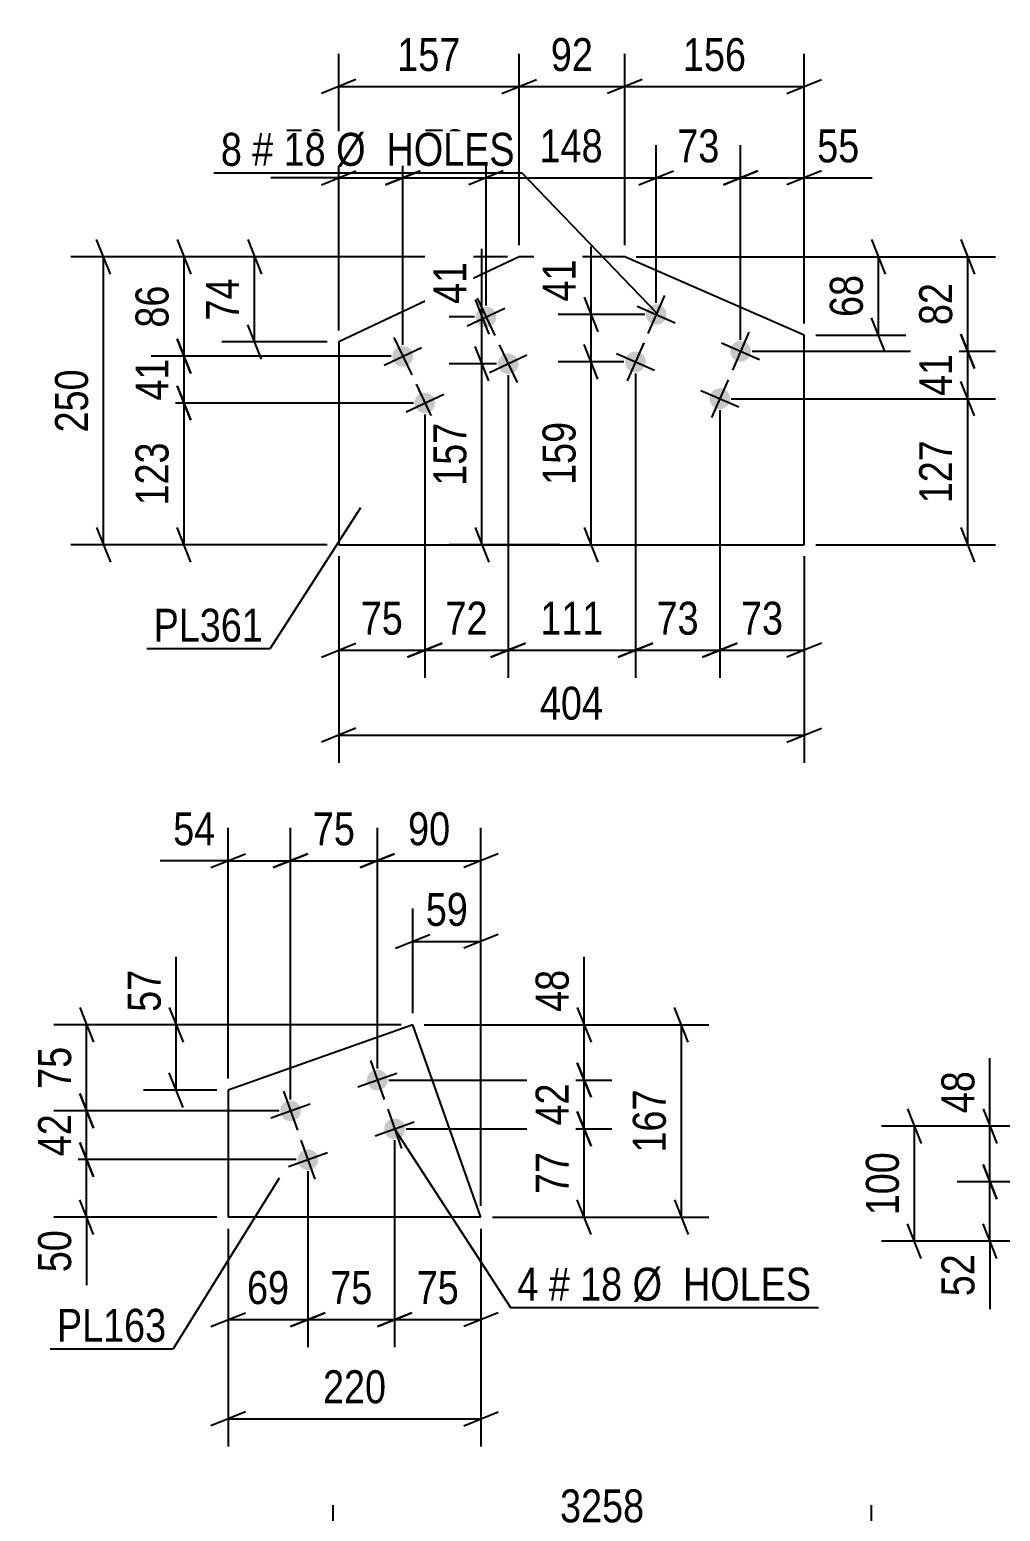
# Model space of a CAD drawing. Header units: millimetres. Extents: x 0 to 594, y 0 to 420.
# Drawn here: x 256 to 340.3, y 192.3 to 321.1 of the extents above; entities that cross this region are included whole.
import ezdxf

# ---------------------------------------------------------------- set-up
doc = ezdxf.new("R2010")
doc.units = ezdxf.units.MM
doc.styles.add('Arial Narrow', font='ARIALN.TTF', dxfattribs={"height": 0.2})

# ---------------------------------------------------------------- blocks, each defined once
blk = doc.blocks.new('Part-570345816-2017 - 2001')
at = {"color": 2, "linetype": 'Continuous'}
for p, q in [((289.24, 234.63), (273.22, 228.95)), ((295.17, 217.91), (289.24, 234.63)), ((273.22, 228.95), (273.22, 217.91)), ((295.17, 217.91), (273.22, 217.91))]:
    blk.add_line(p, q, dxfattribs=at)
blk = doc.blocks.new('Bolt-570345816-2022 - 2001')
at = {"linetype": 'Continuous'}
for points in [[(287.02, 230.13, -1), (285.32, 229.53, -1)], [(279.48, 227.45, -1), (277.78, 226.85, -1)], [(288.52, 225.89, -1), (286.82, 225.29, -1)], [(280.98, 223.21, -1), (279.29, 222.61, -1)]]:
    blk.add_hatch(color=1, dxfattribs=at).paths.add_polyline_path(points)
at = {"color": 1, "linetype": 'Continuous'}
for p, q in [((285.57, 231.53), (286.77, 228.13)), ((284.47, 229.23), (287.86, 230.43)), ((278.03, 228.85), (279.23, 225.46)), ((276.93, 226.55), (280.32, 227.76)), ((287.07, 227.29), (288.28, 223.89)), ((285.98, 224.99), (289.37, 226.19)), ((279.53, 224.61), (280.74, 221.22)), ((278.44, 222.31), (281.83, 223.52))]:
    blk.add_line(p, q, dxfattribs=at)
blk = doc.blocks.new('Bolt-570345816-1425 - 1376')
at = {"linetype": 'Continuous'}
for points in [[(296.42, 296.54, -1), (294.8, 295.77, -1)], [(289.19, 293.12, -1), (287.56, 292.35, -1)], [(298.35, 292.47, -1), (296.72, 291.7, -1)], [(291.11, 289.06, -1), (289.49, 288.29, -1)]]:
    blk.add_hatch(color=1, dxfattribs=at).paths.add_polyline_path(points)
at = {"color": 1, "linetype": 'Continuous'}
for p, q in [((294.84, 297.78), (296.38, 294.53)), ((293.98, 295.39), (297.24, 296.93)), ((287.61, 294.37), (289.15, 291.11)), ((296.76, 293.72), (298.3, 290.46)), ((286.75, 291.97), (290, 293.51)), ((295.91, 291.32), (299.16, 292.86)), ((289.53, 290.3), (291.07, 287.04)), ((288.67, 287.9), (291.93, 289.44))]:
    blk.add_line(p, q, dxfattribs=at)
blk = doc.blocks.new('Part-570345816-1392 - 1376')
at = {"color": 2, "linetype": 'Continuous'}
for p, q in [((298.48, 301.38), (282.81, 293.98)), ((307.66, 301.38), (298.48, 301.38)), ((323.24, 294.58), (307.66, 301.38)), ((282.81, 293.98), (282.81, 276.35)), ((323.24, 276.35), (323.24, 294.58)), ((282.81, 276.35), (323.24, 276.35))]:
    blk.add_line(p, q, dxfattribs=at)
blk = doc.blocks.new('Bolt-570345816-1430 - 1376')
at = {"linetype": 'Continuous'}
for points in [[(311.21, 296.01, -1), (309.56, 296.73, -1)], [(318.54, 292.81, -1), (316.89, 293.53, -1)], [(309.41, 291.89, -1), (307.76, 292.61, -1)], [(316.74, 288.69, -1), (315.09, 289.41, -1)]]:
    blk.add_hatch(color=1, dxfattribs=at).paths.add_polyline_path(points)
at = {"color": 1, "linetype": 'Continuous'}
for p, q in [((311.11, 298.02), (309.67, 294.72)), ((308.74, 297.09), (312.04, 295.65)), ((309.3, 293.9), (307.86, 290.6)), ((316.07, 293.89), (319.37, 292.45)), ((318.44, 294.82), (317, 291.52)), ((306.93, 292.97), (310.23, 291.53)), ((314.27, 289.77), (317.56, 288.33)), ((316.64, 290.7), (315.19, 287.4))]:
    blk.add_line(p, q, dxfattribs=at)
blk = doc.blocks.new('StraightDimension-570345816-5809 - 5646')
at = {"color": 7, "linetype": 'Continuous'}
for p, q in [((338.77, 222.49), (339.97, 219.49)), ((345.61, 220.99), (336.52, 220.99)), ((339.37, 215.82), (339.37, 220.99)), ((339.97, 214.32), (338.77, 217.32)), ((352.39, 215.82), (336.52, 215.82)), ((339.37, 215.82), (339.37, 209.92)), ((339.37, 215.82), (339.37, 209.92))]:
    blk.add_line(p, q, dxfattribs=at)
at = {"color": 0}
blk.add_wipeout([(338.62, 215.3), (334.42, 215.3), (334.42, 210.44), (338.62, 210.44)], dxfattribs=at)
at = {"color": 3, "style": 'Arial Narrow'}
blk.add_text('52', height=2.863, rotation=90.0002, dxfattribs=at).set_placement((338.02, 211.04))
blk = doc.blocks.new('StraightDimension-570345816-5785 - 5646')
at = {"color": 7, "linetype": 'Continuous'}
for p, q in [((339.37, 225.82), (339.37, 231.73)), ((339.37, 225.82), (339.37, 231.73)), ((338.77, 227.32), (339.97, 224.32)), ((347.12, 225.82), (336.52, 225.82)), ((339.37, 220.99), (339.37, 225.82)), ((339.97, 219.49), (338.77, 222.49)), ((345.61, 220.99), (336.52, 220.99))]:
    blk.add_line(p, q, dxfattribs=at)
at = {"color": 0}
blk.add_wipeout([(338.62, 231.21), (334.42, 231.21), (334.42, 226.35), (338.62, 226.35)], dxfattribs=at)
at = {"color": 3, "style": 'Arial Narrow'}
blk.add_text('48', height=2.863, rotation=90.0002, dxfattribs=at).set_placement((338.02, 226.95))
blk = doc.blocks.new('StraightDimension-570345816-5834 - 5646')
at = {"color": 7, "linetype": 'Continuous'}
for p, q in [((332.21, 227.32), (333.41, 224.32)), ((347.12, 225.82), (329.96, 225.82)), ((332.81, 215.82), (332.81, 225.82)), ((333.41, 214.32), (332.21, 217.32)), ((352.39, 215.82), (329.96, 215.82))]:
    blk.add_line(p, q, dxfattribs=at)
at = {"color": 0}
blk.add_wipeout([(332.06, 224.17), (327.86, 224.17), (327.86, 217.48), (332.06, 217.48)], dxfattribs=at)
at = {"color": 3, "style": 'Arial Narrow'}
blk.add_text('100', height=2.863, rotation=90.0002, dxfattribs=at).set_placement((331.46, 218.08))
blk = doc.blocks.new('StraightDimension-570345816-1317 - 1223')
at = {"color": 7, "linetype": 'Continuous'}
for p, q in [((282.32, 177.93), (282.32, 192.89)), ((329.08, 168.79), (329.08, 192.89)), ((283.82, 190.64), (280.82, 189.44)), ((327.58, 189.44), (330.58, 190.64)), ((282.32, 190.04), (329.08, 190.04))]:
    blk.add_line(p, q, dxfattribs=at)
at = {"color": 0}
blk.add_wipeout([(309.96, 190.79), (309.96, 194.99), (301.44, 194.99), (301.44, 190.79)], dxfattribs=at)
at = {"color": 3, "style": 'Arial Narrow'}
blk.add_text('3258', height=2.863, dxfattribs=at).set_placement((302.04, 191.39))
blk = doc.blocks.new('StraightDimension-570345816-2045 - 2001')
at = {"color": 7, "linetype": 'Continuous'}
for p, q in [((303.53, 227.09), (304.73, 224.09)), ((288.67, 225.59), (306.53, 225.59)), ((304.13, 217.91), (304.13, 225.59)), ((304.73, 216.41), (303.53, 219.41)), ((296.17, 217.91), (306.53, 217.91))]:
    blk.add_line(p, q, dxfattribs=at)
at = {"color": 0}
blk.add_wipeout([(303.38, 224.18), (299.18, 224.18), (299.18, 219.32), (303.38, 219.32)], dxfattribs=at)
at = {"color": 3, "style": 'Arial Narrow'}
blk.add_text('77', height=2.863, rotation=90.0002, dxfattribs=at).set_placement((302.78, 219.92))
blk = doc.blocks.new('StraightDimension-570345816-2136 - 2001')
at = {"color": 7, "linetype": 'Continuous'}
for p, q in [((273.22, 216.91), (273.22, 197.99)), ((295.17, 216.91), (295.17, 197.99)), ((274.72, 200.99), (271.72, 199.79)), ((293.67, 199.79), (296.67, 200.99)), ((273.22, 200.39), (295.17, 200.39))]:
    blk.add_line(p, q, dxfattribs=at)
at = {"color": 0}
blk.add_wipeout([(287.54, 201.14), (287.54, 205.34), (280.85, 205.34), (280.85, 201.14)], dxfattribs=at)
at = {"color": 3, "style": 'Arial Narrow'}
blk.add_text('220', height=2.863, dxfattribs=at).set_placement((281.45, 201.74))
blk = doc.blocks.new('StraightDimension-570345816-2120 - 2001')
at = {"color": 7, "linetype": 'Continuous'}
for p, q in [((313.17, 233.13), (311.97, 236.13)), ((290.24, 234.63), (314.97, 234.63)), ((312.57, 217.91), (312.57, 234.63)), ((311.97, 219.41), (313.17, 216.41)), ((296.17, 217.91), (314.97, 217.91))]:
    blk.add_line(p, q, dxfattribs=at)
at = {"color": 0}
blk.add_wipeout([(311.82, 229.62), (307.62, 229.62), (307.62, 222.93), (311.82, 222.93)], dxfattribs=at)
at = {"color": 3, "style": 'Arial Narrow'}
blk.add_text('167', height=2.863, rotation=90.0002, dxfattribs=at).set_placement((311.22, 223.53))
blk = doc.blocks.new('StraightDimension-570345816-2068 - 2001')
at = {"color": 7, "linetype": 'Continuous'}
for p, q in [((260.32, 224.41), (261.52, 221.41)), ((279.13, 222.91), (258.07, 222.91)), ((260.92, 217.91), (260.92, 222.91)), ((261.52, 216.41), (260.32, 219.41)), ((272.22, 217.91), (258.07, 217.91)), ((260.92, 217.91), (260.92, 212.01)), ((260.92, 217.91), (260.92, 212.01))]:
    blk.add_line(p, q, dxfattribs=at)
at = {"color": 0}
blk.add_wipeout([(260.17, 217.39), (255.97, 217.39), (255.97, 212.53), (260.17, 212.53)], dxfattribs=at)
at = {"color": 3, "style": 'Arial Narrow'}
blk.add_text('50', height=2.863, rotation=90.0002, dxfattribs=at).set_placement((259.57, 213.13))
blk = doc.blocks.new('StraightDimension-570345816-2059 - 2001')
at = {"color": 7, "linetype": 'Continuous'}
for p, q in [((304.13, 234.63), (304.13, 240.54)), ((304.13, 234.63), (304.13, 240.54)), ((303.53, 236.13), (304.73, 233.13)), ((290.24, 234.63), (306.53, 234.63)), ((304.13, 229.83), (304.13, 234.63)), ((304.73, 228.33), (303.53, 231.33)), ((287.17, 229.83), (306.53, 229.83))]:
    blk.add_line(p, q, dxfattribs=at)
at = {"color": 0}
blk.add_wipeout([(303.38, 240.02), (299.18, 240.02), (299.18, 235.16), (303.38, 235.16)], dxfattribs=at)
at = {"color": 3, "style": 'Arial Narrow'}
blk.add_text('48', height=2.863, rotation=90.0002, dxfattribs=at).set_placement((302.78, 235.76))
blk = doc.blocks.new('StraightDimension-570345816-2030 - 2001')
at = {"color": 7, "linetype": 'Continuous'}
for p, q in [((287.67, 224.59), (287.67, 206.61)), ((295.17, 216.91), (295.17, 206.61)), ((286.17, 208.41), (289.17, 209.61)), ((287.67, 209.01), (295.17, 209.01)), ((296.67, 209.61), (293.67, 208.41))]:
    blk.add_line(p, q, dxfattribs=at)
at = {"color": 0}
blk.add_wipeout([(293.85, 209.76), (293.85, 213.96), (288.99, 213.96), (288.99, 209.76)], dxfattribs=at)
at = {"color": 3, "style": 'Arial Narrow'}
blk.add_text('75', height=2.863, dxfattribs=at).set_placement((289.59, 210.36))
blk = doc.blocks.new('StraightDimension-570345816-2024 - 2001')
at = {"color": 7, "linetype": 'Continuous'}
for p, q in [((280.13, 221.91), (280.13, 206.61)), ((273.22, 216.91), (273.22, 206.61)), ((271.72, 208.41), (274.72, 209.61)), ((273.22, 209.01), (280.13, 209.01)), ((281.63, 209.61), (278.63, 208.41))]:
    blk.add_line(p, q, dxfattribs=at)
at = {"color": 0}
blk.add_wipeout([(279.1, 209.76), (279.1, 213.96), (274.25, 213.96), (274.25, 209.76)], dxfattribs=at)
at = {"color": 3, "style": 'Arial Narrow'}
blk.add_text('69', height=2.863, dxfattribs=at).set_placement((274.85, 210.36))
blk = doc.blocks.new('StraightDimension-570345816-2036 - 2001')
at = {"color": 7, "linetype": 'Continuous'}
for p, q in [((287.67, 224.59), (287.67, 206.61)), ((280.13, 221.91), (280.13, 206.61)), ((278.63, 208.41), (281.63, 209.61)), ((280.13, 209.01), (287.67, 209.01)), ((289.17, 209.61), (286.17, 208.41))]:
    blk.add_line(p, q, dxfattribs=at)
at = {"color": 0}
blk.add_wipeout([(286.33, 209.76), (286.33, 213.96), (281.48, 213.96), (281.48, 209.76)], dxfattribs=at)
at = {"color": 3, "style": 'Arial Narrow'}
blk.add_text('75', height=2.863, dxfattribs=at).set_placement((282.08, 210.36))
blk = doc.blocks.new('StraightDimension-570345816-2051 - 2001')
at = {"color": 7, "linetype": 'Continuous'}
for p, q in [((303.53, 231.33), (304.73, 228.33)), ((287.17, 229.83), (306.53, 229.83)), ((304.13, 225.59), (304.13, 229.83)), ((304.73, 224.09), (303.53, 227.09)), ((288.67, 225.59), (306.53, 225.59))]:
    blk.add_line(p, q, dxfattribs=at)
at = {"color": 0}
blk.add_wipeout([(303.38, 230.14), (299.18, 230.14), (299.18, 225.28), (303.38, 225.28)], dxfattribs=at)
at = {"color": 3, "style": 'Arial Narrow'}
blk.add_text('42', height=2.863, rotation=90.0002, dxfattribs=at).set_placement((302.78, 225.88))
blk = doc.blocks.new('StraightDimension-570345816-2074 - 2001')
at = {"color": 7, "linetype": 'Continuous'}
for p, q in [((260.32, 228.65), (261.52, 225.65)), ((277.63, 227.15), (258.07, 227.15)), ((260.92, 222.91), (260.92, 227.15)), ((261.52, 221.41), (260.32, 224.41)), ((279.13, 222.91), (258.07, 222.91))]:
    blk.add_line(p, q, dxfattribs=at)
at = {"color": 0}
blk.add_wipeout([(260.17, 227.46), (255.97, 227.46), (255.97, 222.61), (260.17, 222.61)], dxfattribs=at)
at = {"color": 3, "style": 'Arial Narrow'}
blk.add_text('42', height=2.863, rotation=90.0002, dxfattribs=at).set_placement((259.57, 223.21))
blk = doc.blocks.new('StraightDimension-570345816-2082 - 2001')
at = {"color": 7, "linetype": 'Continuous'}
for p, q in [((260.32, 236.13), (261.52, 233.13)), ((288.24, 234.63), (258.07, 234.63)), ((260.92, 227.15), (260.92, 234.63)), ((261.52, 225.65), (260.32, 228.65)), ((277.63, 227.15), (258.07, 227.15))]:
    blk.add_line(p, q, dxfattribs=at)
at = {"color": 0}
blk.add_wipeout([(260.17, 233.32), (255.97, 233.32), (255.97, 228.47), (260.17, 228.47)], dxfattribs=at)
at = {"color": 3, "style": 'Arial Narrow'}
blk.add_text('75', height=2.863, rotation=90.0002, dxfattribs=at).set_placement((259.57, 229.07))
blk = doc.blocks.new('StraightDimension-570345816-2091 - 2001')
at = {"color": 7, "linetype": 'Continuous'}
for p, q in [((273.22, 229.95), (273.22, 251.74)), ((278.63, 228.15), (278.63, 251.74)), ((273.22, 248.89), (267.31, 248.89)), ((273.22, 248.89), (267.31, 248.89)), ((271.72, 248.29), (274.72, 249.49)), ((273.22, 248.89), (278.63, 248.89)), ((280.13, 249.49), (277.13, 248.29))]:
    blk.add_line(p, q, dxfattribs=at)
at = {"color": 0}
blk.add_wipeout([(272.69, 249.64), (272.69, 253.84), (267.84, 253.84), (267.84, 249.64)], dxfattribs=at)
at = {"color": 3, "style": 'Arial Narrow'}
blk.add_text('54', height=2.863, dxfattribs=at).set_placement((268.44, 250.24))
blk = doc.blocks.new('StraightDimension-570345816-2101 - 2001')
at = {"color": 7, "linetype": 'Continuous'}
for p, q in [((278.63, 228.15), (278.63, 251.74)), ((286.17, 230.83), (286.17, 251.74)), ((277.13, 248.29), (280.13, 249.49)), ((278.63, 248.89), (286.17, 248.89)), ((287.67, 249.49), (284.67, 248.29))]:
    blk.add_line(p, q, dxfattribs=at)
at = {"color": 0}
blk.add_wipeout([(284.83, 249.64), (284.83, 253.84), (279.97, 253.84), (279.97, 249.64)], dxfattribs=at)
at = {"color": 3, "style": 'Arial Narrow'}
blk.add_text('75', height=2.863, dxfattribs=at).set_placement((280.57, 250.24))
blk = doc.blocks.new('StraightDimension-570345816-2111 - 2001')
at = {"color": 7, "linetype": 'Continuous'}
for p, q in [((286.17, 230.83), (286.17, 251.74)), ((295.17, 218.91), (295.17, 251.74)), ((284.67, 248.29), (287.67, 249.49)), ((286.17, 248.89), (295.17, 248.89)), ((296.67, 249.49), (293.67, 248.29))]:
    blk.add_line(p, q, dxfattribs=at)
at = {"color": 0}
blk.add_wipeout([(293.1, 249.64), (293.1, 253.84), (288.24, 253.84), (288.24, 249.64)], dxfattribs=at)
at = {"color": 3, "style": 'Arial Narrow'}
blk.add_text('90', height=2.863, dxfattribs=at).set_placement((288.84, 250.24))
blk = doc.blocks.new('StraightDimension-570345816-2127 - 2001')
at = {"color": 7, "linetype": 'Continuous'}
for p, q in [((268.7, 234.63), (268.7, 240.54)), ((268.7, 234.63), (268.7, 240.54)), ((268.1, 236.13), (269.3, 233.13)), ((288.24, 234.63), (265.85, 234.63)), ((268.7, 228.95), (268.7, 234.63)), ((269.3, 227.45), (268.1, 230.45)), ((272.22, 228.95), (265.85, 228.95))]:
    blk.add_line(p, q, dxfattribs=at)
at = {"color": 0}
blk.add_wipeout([(267.95, 240.02), (263.75, 240.02), (263.75, 235.16), (267.95, 235.16)], dxfattribs=at)
at = {"color": 3, "style": 'Arial Narrow'}
blk.add_text('57', height=2.863, rotation=90.0002, dxfattribs=at).set_placement((267.35, 235.76))
blk = doc.blocks.new('StraightDimension-570345816-2141 - 2001')
at = {"color": 7, "linetype": 'Continuous'}
for p, q in [((289.24, 235.63), (289.24, 244.73)), ((295.17, 218.91), (295.17, 244.73)), ((287.74, 241.28), (290.74, 242.48)), ((296.67, 242.48), (293.67, 241.28)), ((289.24, 241.88), (295.17, 241.88))]:
    blk.add_line(p, q, dxfattribs=at)
at = {"color": 0}
blk.add_wipeout([(294.63, 242.63), (294.63, 246.83), (289.78, 246.83), (289.78, 242.63)], dxfattribs=at)
at = {"color": 3, "style": 'Arial Narrow'}
blk.add_text('59', height=2.863, dxfattribs=at).set_placement((290.38, 243.23))
blk = doc.blocks.new('StraightDimension-570345816-1489 - 1376')
at = {"color": 7, "linetype": 'Continuous'}
for p, q in [((282.81, 294.98), (282.81, 311.09)), ((288.38, 293.74), (288.38, 311.09)), ((282.81, 308.24), (276.91, 308.24)), ((282.81, 308.24), (276.91, 308.24)), ((281.31, 307.64), (284.31, 308.84)), ((282.81, 308.24), (288.38, 308.24)), ((289.88, 308.84), (286.88, 307.64))]:
    blk.add_line(p, q, dxfattribs=at)
at = {"color": 0}
blk.add_wipeout([(282.29, 308.99), (282.29, 313.19), (277.43, 313.19), (277.43, 308.99)], dxfattribs=at)
at = {"color": 3, "style": 'Arial Narrow'}
blk.add_text('56', height=2.863, dxfattribs=at).set_placement((278.03, 309.59))
blk = doc.blocks.new('StraightDimension-570345816-1444 - 1376')
at = {"color": 7, "linetype": 'Continuous'}
for p, q in [((298.48, 302.38), (298.48, 319.03)), ((307.66, 302.38), (307.66, 319.03)), ((296.98, 315.58), (299.98, 316.78)), ((298.48, 316.18), (307.66, 316.18)), ((309.16, 316.78), (306.16, 315.58))]:
    blk.add_line(p, q, dxfattribs=at)
at = {"color": 0}
blk.add_wipeout([(305.5, 316.93), (305.5, 321.13), (300.64, 321.13), (300.64, 316.93)], dxfattribs=at)
at = {"color": 3, "style": 'Arial Narrow'}
blk.add_text('92', height=2.863, dxfattribs=at).set_placement((301.24, 317.53))
blk = doc.blocks.new('StraightDimension-570345816-1432 - 1376')
at = {"color": 7, "linetype": 'Continuous'}
for p, q in [((282.81, 294.98), (282.81, 319.03)), ((298.48, 302.38), (298.48, 319.03)), ((284.31, 316.78), (281.31, 315.58)), ((282.81, 316.18), (298.48, 316.18)), ((296.98, 315.58), (299.98, 316.78))]:
    blk.add_line(p, q, dxfattribs=at)
at = {"color": 0}
blk.add_wipeout([(293.99, 316.93), (293.99, 321.13), (287.3, 321.13), (287.3, 316.93)], dxfattribs=at)
at = {"color": 3, "style": 'Arial Narrow'}
blk.add_text('157', height=2.863, dxfattribs=at).set_placement((287.9, 317.53))
blk = doc.blocks.new('StraightDimension-570345816-1519 - 1376')
at = {"color": 7, "linetype": 'Continuous'}
for p, q in [((310.39, 297.37), (310.39, 311.09)), ((317.72, 294.17), (317.72, 311.09)), ((308.89, 307.64), (311.89, 308.84)), ((310.39, 308.24), (317.72, 308.24)), ((319.22, 308.84), (316.22, 307.64))]:
    blk.add_line(p, q, dxfattribs=at)
at = {"color": 0}
blk.add_wipeout([(316.48, 308.99), (316.48, 313.19), (311.62, 313.19), (311.62, 308.99)], dxfattribs=at)
at = {"color": 3, "style": 'Arial Narrow'}
blk.add_text('73', height=2.863, dxfattribs=at).set_placement((312.22, 309.59))
blk = doc.blocks.new('StraightDimension-570345816-1455 - 1376')
at = {"color": 7, "linetype": 'Continuous'}
for p, q in [((307.66, 302.38), (307.66, 319.03)), ((323.24, 295.58), (323.24, 319.03)), ((309.16, 316.78), (306.16, 315.58)), ((307.66, 316.18), (323.24, 316.18)), ((321.74, 315.58), (324.74, 316.78))]:
    blk.add_line(p, q, dxfattribs=at)
at = {"color": 0}
blk.add_wipeout([(318.8, 316.93), (318.8, 321.13), (312.11, 321.13), (312.11, 316.93)], dxfattribs=at)
at = {"color": 3, "style": 'Arial Narrow'}
blk.add_text('156', height=2.863, dxfattribs=at).set_placement((312.71, 317.53))
blk = doc.blocks.new('StraightDimension-570345816-1599 - 1376')
at = {"color": 7, "linetype": 'Continuous'}
for p, q in [((297.53, 291.09), (297.53, 264.79)), ((308.58, 291.25), (308.58, 264.79)), ((296.03, 266.59), (299.03, 267.79)), ((297.53, 267.19), (308.58, 267.19)), ((310.08, 267.79), (307.08, 266.59))]:
    blk.add_line(p, q, dxfattribs=at)
at = {"color": 0}
blk.add_wipeout([(306.4, 267.94), (306.4, 272.14), (299.72, 272.14), (299.72, 267.94)], dxfattribs=at)
at = {"color": 3, "style": 'Arial Narrow'}
blk.add_text('111', height=2.863, dxfattribs=at).set_placement((300.32, 268.54))
blk = doc.blocks.new('StraightDimension-570345816-1466 - 1376')
at = {"color": 7, "linetype": 'Continuous'}
for p, q in [((282.81, 275.35), (282.81, 257.4)), ((323.24, 275.35), (323.24, 257.4)), ((284.31, 260.4), (281.31, 259.2)), ((321.74, 259.2), (324.74, 260.4)), ((282.81, 259.8), (323.24, 259.8))]:
    blk.add_line(p, q, dxfattribs=at)
at = {"color": 0}
blk.add_wipeout([(306.37, 260.55), (306.37, 264.75), (299.69, 264.75), (299.69, 260.55)], dxfattribs=at)
at = {"color": 3, "style": 'Arial Narrow'}
blk.add_text('404', height=2.863, dxfattribs=at).set_placement((300.29, 261.15))
blk = doc.blocks.new('StraightDimension-570345816-1471 - 1376')
at = {"color": 7, "linetype": 'Continuous'}
for p, q in [((329.08, 302.88), (330.28, 299.88)), ((308.66, 301.38), (332.08, 301.38)), ((329.68, 294.58), (329.68, 301.38)), ((330.28, 293.08), (329.08, 296.08)), ((324.24, 294.58), (332.08, 294.58))]:
    blk.add_line(p, q, dxfattribs=at)
at = {"color": 0}
blk.add_wipeout([(328.93, 300.41), (324.73, 300.41), (324.73, 295.55), (328.93, 295.55)], dxfattribs=at)
at = {"color": 3, "style": 'Arial Narrow'}
blk.add_text('68', height=2.863, rotation=90.0002, dxfattribs=at).set_placement((328.33, 296.15))
blk = doc.blocks.new('StraightDimension-570345816-1480 - 1376')
at = {"color": 7, "linetype": 'Continuous'}
for p, q in [((274.91, 302.88), (276.11, 299.88)), ((297.48, 301.38), (272.66, 301.38)), ((275.51, 293.98), (275.51, 301.38)), ((276.11, 292.48), (274.91, 295.48)), ((281.81, 293.98), (272.66, 293.98))]:
    blk.add_line(p, q, dxfattribs=at)
at = {"color": 0}
blk.add_wipeout([(274.76, 300.11), (270.56, 300.11), (270.56, 295.25), (274.76, 295.25)], dxfattribs=at)
at = {"color": 3, "style": 'Arial Narrow'}
blk.add_text('74', height=2.863, rotation=90.0002, dxfattribs=at).set_placement((274.16, 295.85))
blk = doc.blocks.new('StraightDimension-570345816-1499 - 1376')
at = {"color": 7, "linetype": 'Continuous'}
for p, q in [((288.38, 293.74), (288.38, 311.09)), ((295.61, 297.16), (295.61, 311.09)), ((286.88, 307.64), (289.88, 308.84)), ((288.38, 308.24), (295.61, 308.24)), ((297.11, 308.84), (294.11, 307.64))]:
    blk.add_line(p, q, dxfattribs=at)
at = {"color": 0}
blk.add_wipeout([(294.42, 308.99), (294.42, 313.19), (289.57, 313.19), (289.57, 308.99)], dxfattribs=at)
at = {"color": 3, "style": 'Arial Narrow'}
blk.add_text('72', height=2.863, dxfattribs=at).set_placement((290.17, 309.59))
blk = doc.blocks.new('StraightDimension-570345816-1509 - 1376')
at = {"color": 7, "linetype": 'Continuous'}
for p, q in [((295.61, 297.16), (295.61, 311.09)), ((310.39, 297.37), (310.39, 311.09)), ((297.11, 308.84), (294.11, 307.64)), ((295.61, 308.24), (310.39, 308.24)), ((308.89, 307.64), (311.89, 308.84))]:
    blk.add_line(p, q, dxfattribs=at)
at = {"color": 0}
blk.add_wipeout([(306.34, 308.99), (306.34, 313.19), (299.66, 313.19), (299.66, 308.99)], dxfattribs=at)
at = {"color": 3, "style": 'Arial Narrow'}
blk.add_text('148', height=2.863, dxfattribs=at).set_placement((300.26, 309.59))
blk = doc.blocks.new('StraightDimension-570345816-1640 - 1376')
at = {"color": 7, "linetype": 'Continuous'}
for p, q in [((295.85, 290.59), (294.65, 293.59)), ((296.53, 292.09), (292.4, 292.09)), ((295.25, 276.35), (295.25, 292.09)), ((294.65, 277.85), (295.85, 274.85)), ((302.03, 276.35), (292.4, 276.35))]:
    blk.add_line(p, q, dxfattribs=at)
at = {"color": 0}
blk.add_wipeout([(294.5, 287.56), (290.3, 287.56), (290.3, 280.88), (294.5, 280.88)], dxfattribs=at)
at = {"color": 3, "style": 'Arial Narrow'}
blk.add_text('157', height=2.863, rotation=90.0002, dxfattribs=at).set_placement((293.9, 281.48))
blk = doc.blocks.new('StraightDimension-570345816-1529 - 1376')
at = {"color": 7, "linetype": 'Continuous'}
for p, q in [((317.72, 294.17), (317.72, 311.09)), ((323.24, 295.58), (323.24, 311.09)), ((316.22, 307.64), (319.22, 308.84)), ((317.72, 308.24), (323.24, 308.24)), ((324.74, 308.84), (321.74, 307.64)), ((323.24, 308.24), (329.15, 308.24)), ((323.24, 308.24), (329.15, 308.24))]:
    blk.add_line(p, q, dxfattribs=at)
at = {"color": 0}
blk.add_wipeout([(328.62, 308.99), (328.62, 313.19), (323.77, 313.19), (323.77, 308.99)], dxfattribs=at)
at = {"color": 3, "style": 'Arial Narrow'}
blk.add_text('55', height=2.863, dxfattribs=at).set_placement((324.37, 309.59))
blk = doc.blocks.new('StraightDimension-570345816-1540 - 1376')
at = {"color": 7, "linetype": 'Continuous'}
for p, q in [((268.78, 290.17), (269.98, 287.17)), ((289.3, 288.67), (266.53, 288.67)), ((269.38, 276.35), (269.38, 288.67)), ((269.98, 274.85), (268.78, 277.85)), ((281.81, 276.35), (266.53, 276.35))]:
    blk.add_line(p, q, dxfattribs=at)
at = {"color": 0}
blk.add_wipeout([(268.63, 285.85), (264.43, 285.85), (264.43, 279.17), (268.63, 279.17)], dxfattribs=at)
at = {"color": 3, "style": 'Arial Narrow'}
blk.add_text('123', height=2.863, rotation=90.0002, dxfattribs=at).set_placement((268.03, 279.77))
blk = doc.blocks.new('StraightDimension-570345816-1546 - 1376')
at = {"color": 7, "linetype": 'Continuous'}
for p, q in [((268.78, 294.24), (269.98, 291.24)), ((287.38, 292.74), (266.53, 292.74)), ((269.38, 288.67), (269.38, 292.74)), ((269.98, 287.17), (268.78, 290.17)), ((289.3, 288.67), (266.53, 288.67))]:
    blk.add_line(p, q, dxfattribs=at)
at = {"color": 0}
blk.add_wipeout([(268.63, 293.13), (264.43, 293.13), (264.43, 288.28), (268.63, 288.28)], dxfattribs=at)
at = {"color": 3, "style": 'Arial Narrow'}
blk.add_text('41', height=2.863, rotation=90.0002, dxfattribs=at).set_placement((268.03, 288.88))
blk = doc.blocks.new('StraightDimension-570345816-1554 - 1376')
at = {"color": 7, "linetype": 'Continuous'}
for p, q in [((268.78, 302.88), (269.98, 299.88)), ((297.48, 301.38), (266.53, 301.38)), ((269.38, 292.74), (269.38, 301.38)), ((269.98, 291.24), (268.78, 294.24)), ((287.38, 292.74), (266.53, 292.74))]:
    blk.add_line(p, q, dxfattribs=at)
at = {"color": 0}
blk.add_wipeout([(268.63, 299.49), (264.43, 299.49), (264.43, 294.63), (268.63, 294.63)], dxfattribs=at)
at = {"color": 3, "style": 'Arial Narrow'}
blk.add_text('86', height=2.863, rotation=90.0002, dxfattribs=at).set_placement((268.03, 295.23))
blk = doc.blocks.new('StraightDimension-570345816-1563 - 1376')
at = {"color": 7, "linetype": 'Continuous'}
for p, q in [((336.84, 302.88), (338.04, 299.88)), ((308.66, 301.38), (339.84, 301.38)), ((337.44, 293.17), (337.44, 301.38)), ((338.04, 291.67), (336.84, 294.67)), ((318.72, 293.17), (339.84, 293.17))]:
    blk.add_line(p, q, dxfattribs=at)
at = {"color": 0}
blk.add_wipeout([(336.69, 299.7), (332.49, 299.7), (332.49, 294.85), (336.69, 294.85)], dxfattribs=at)
at = {"color": 3, "style": 'Arial Narrow'}
blk.add_text('82', height=2.863, rotation=90.0002, dxfattribs=at).set_placement((336.09, 295.45))
blk = doc.blocks.new('StraightDimension-570345816-1571 - 1376')
at = {"color": 7, "linetype": 'Continuous'}
for p, q in [((336.84, 294.67), (338.04, 291.67)), ((318.72, 293.17), (339.84, 293.17)), ((337.44, 289.05), (337.44, 293.17)), ((338.04, 287.55), (336.84, 290.55)), ((316.91, 289.05), (339.84, 289.05))]:
    blk.add_line(p, q, dxfattribs=at)
at = {"color": 0}
blk.add_wipeout([(336.69, 293.54), (332.49, 293.54), (332.49, 288.68), (336.69, 288.68)], dxfattribs=at)
at = {"color": 3, "style": 'Arial Narrow'}
blk.add_text('41', height=2.863, rotation=90.0002, dxfattribs=at).set_placement((336.09, 289.28))
blk = doc.blocks.new('StraightDimension-570345816-1579 - 1376')
at = {"color": 7, "linetype": 'Continuous'}
for p, q in [((338.04, 287.55), (336.84, 290.55)), ((316.91, 289.05), (339.84, 289.05)), ((337.44, 276.35), (337.44, 289.05)), ((336.84, 277.85), (338.04, 274.85)), ((324.24, 276.35), (339.84, 276.35))]:
    blk.add_line(p, q, dxfattribs=at)
at = {"color": 0}
blk.add_wipeout([(336.69, 286.04), (332.49, 286.04), (332.49, 279.36), (336.69, 279.36)], dxfattribs=at)
at = {"color": 3, "style": 'Arial Narrow'}
blk.add_text('127', height=2.863, rotation=90.0002, dxfattribs=at).set_placement((336.09, 279.96))
blk = doc.blocks.new('StraightDimension-570345816-1586 - 1376')
at = {"color": 7, "linetype": 'Continuous'}
for p, q in [((262.99, 299.88), (261.79, 302.88)), ((297.48, 301.38), (259.54, 301.38)), ((262.39, 276.35), (262.39, 301.38)), ((261.79, 277.85), (262.99, 274.85)), ((281.81, 276.35), (259.54, 276.35))]:
    blk.add_line(p, q, dxfattribs=at)
at = {"color": 0}
blk.add_wipeout([(261.64, 292.21), (257.44, 292.21), (257.44, 285.52), (261.64, 285.52)], dxfattribs=at)
at = {"color": 3, "style": 'Arial Narrow'}
blk.add_text('250', height=2.863, rotation=90.0002, dxfattribs=at).set_placement((261.04, 286.12))
blk = doc.blocks.new('StraightDimension-570345816-1657 - 1376')
at = {"color": 7, "linetype": 'Continuous'}
for p, q in [((304.73, 296.37), (304.73, 302.28)), ((304.73, 296.37), (304.73, 302.28)), ((304.13, 297.87), (305.33, 294.87)), ((309.39, 296.37), (301.88, 296.37)), ((304.73, 292.25), (304.73, 296.37)), ((305.33, 290.75), (304.13, 293.75)), ((307.58, 292.25), (301.88, 292.25))]:
    blk.add_line(p, q, dxfattribs=at)
at = {"color": 0}
blk.add_wipeout([(303.98, 301.75), (299.78, 301.75), (299.78, 296.9), (303.98, 296.9)], dxfattribs=at)
at = {"color": 3, "style": 'Arial Narrow'}
blk.add_text('41', height=2.863, rotation=90.0002, dxfattribs=at).set_placement((303.38, 297.5))
blk = doc.blocks.new('StraightDimension-570345816-1593 - 1376')
at = {"color": 7, "linetype": 'Continuous'}
for p, q in [((290.3, 287.67), (290.3, 264.79)), ((282.81, 275.35), (282.81, 264.79)), ((281.31, 266.59), (284.31, 267.79)), ((282.81, 267.19), (290.3, 267.19)), ((291.8, 267.79), (288.8, 266.59))]:
    blk.add_line(p, q, dxfattribs=at)
at = {"color": 0}
blk.add_wipeout([(288.98, 267.94), (288.98, 272.14), (284.13, 272.14), (284.13, 267.94)], dxfattribs=at)
at = {"color": 3, "style": 'Arial Narrow'}
blk.add_text('75', height=2.863, dxfattribs=at).set_placement((284.73, 268.54))
blk = doc.blocks.new('StraightDimension-570345816-1607 - 1376')
at = {"color": 7, "linetype": 'Continuous'}
for p, q in [((297.53, 291.09), (297.53, 264.79)), ((290.3, 287.67), (290.3, 264.79)), ((288.8, 266.59), (291.8, 267.79)), ((290.3, 267.19), (297.53, 267.19)), ((299.03, 267.79), (296.03, 266.59))]:
    blk.add_line(p, q, dxfattribs=at)
at = {"color": 0}
blk.add_wipeout([(296.34, 267.94), (296.34, 272.14), (291.49, 272.14), (291.49, 267.94)], dxfattribs=at)
at = {"color": 3, "style": 'Arial Narrow'}
blk.add_text('72', height=2.863, dxfattribs=at).set_placement((292.09, 268.54))
blk = doc.blocks.new('StraightDimension-570345816-1615 - 1376')
at = {"color": 7, "linetype": 'Continuous'}
for p, q in [((315.91, 288.05), (315.91, 264.79)), ((323.24, 275.35), (323.24, 264.79)), ((314.41, 266.59), (317.41, 267.79)), ((315.91, 267.19), (323.24, 267.19)), ((324.74, 267.79), (321.74, 266.59))]:
    blk.add_line(p, q, dxfattribs=at)
at = {"color": 0}
blk.add_wipeout([(322.01, 267.94), (322.01, 272.14), (317.15, 272.14), (317.15, 267.94)], dxfattribs=at)
at = {"color": 3, "style": 'Arial Narrow'}
blk.add_text('73', height=2.863, dxfattribs=at).set_placement((317.75, 268.54))
blk = doc.blocks.new('StraightDimension-570345816-1621 - 1376')
at = {"color": 7, "linetype": 'Continuous'}
for p, q in [((308.58, 291.25), (308.58, 264.79)), ((315.91, 288.05), (315.91, 264.79)), ((307.08, 266.59), (310.08, 267.79)), ((308.58, 267.19), (315.91, 267.19)), ((317.41, 267.79), (314.41, 266.59))]:
    blk.add_line(p, q, dxfattribs=at)
at = {"color": 0}
blk.add_wipeout([(314.68, 267.94), (314.68, 272.14), (309.82, 272.14), (309.82, 267.94)], dxfattribs=at)
at = {"color": 3, "style": 'Arial Narrow'}
blk.add_text('73', height=2.863, dxfattribs=at).set_placement((310.42, 268.54))
blk = doc.blocks.new('StraightDimension-570345816-1630 - 1376')
at = {"color": 7, "linetype": 'Continuous'}
for p, q in [((295.25, 296.16), (295.25, 302.06)), ((295.25, 296.16), (295.25, 302.06)), ((294.65, 297.66), (295.85, 294.66)), ((294.61, 296.16), (292.4, 296.16)), ((295.25, 292.09), (295.25, 296.16)), ((295.85, 290.59), (294.65, 293.59)), ((296.53, 292.09), (292.4, 292.09))]:
    blk.add_line(p, q, dxfattribs=at)
at = {"color": 0}
blk.add_wipeout([(294.5, 301.54), (290.3, 301.54), (290.3, 296.68), (294.5, 296.68)], dxfattribs=at)
at = {"color": 3, "style": 'Arial Narrow'}
blk.add_text('41', height=2.863, rotation=90.0002, dxfattribs=at).set_placement((293.9, 297.28))
blk = doc.blocks.new('StraightDimension-570345816-1667 - 1376')
at = {"color": 7, "linetype": 'Continuous'}
for p, q in [((305.33, 290.75), (304.13, 293.75)), ((307.58, 292.25), (301.88, 292.25)), ((304.73, 276.35), (304.73, 292.25)), ((304.13, 277.85), (305.33, 274.85)), ((304.03, 276.35), (307.13, 276.35))]:
    blk.add_line(p, q, dxfattribs=at)
at = {"color": 0}
blk.add_wipeout([(303.98, 287.64), (299.78, 287.64), (299.78, 280.96), (303.98, 280.96)], dxfattribs=at)
at = {"color": 3, "style": 'Arial Narrow'}
blk.add_text('159', height=2.863, rotation=90.0002, dxfattribs=at).set_placement((303.38, 281.56))
blk = doc.blocks.new('Mark-570345816-2013 - 2001')
at = {"color": 0}
blk.add_wipeout([(267.84, 207.08), (267.84, 210.08), (258.34, 210.08), (258.34, 207.08)], dxfattribs=at)
blk.add_wipeout([(267.84, 207.08), (267.84, 210.08), (258.34, 210.08), (258.34, 207.08)], dxfattribs=at)
at = {"color": 30, "linetype": 'Continuous'}
for p in [(277.64, 221.29), (257.74, 206.48)]:
    blk.add_line(p, (268.44, 206.48), dxfattribs=at)
at = {"color": 3, "style": 'Arial Narrow'}
blk.add_text('PL163', height=2.863, dxfattribs=at).set_placement((258.34, 207.08))
blk = doc.blocks.new('Mark-570345816-2018 - 2001')
at = {"color": 0}
for points in [[(300.16, 210.66), (300.16, 213.66), (298.33, 213.66), (298.33, 210.66)], [(302.88, 210.66), (302.88, 213.66), (301.06, 213.66), (301.06, 210.66)], [(307.44, 210.66), (307.44, 213.66), (303.78, 213.66), (303.78, 210.66)], [(323.87, 210.66), (323.87, 213.66), (308.34, 213.66), (308.34, 210.66)]]:
    blk.add_wipeout(points, dxfattribs=at)
for points in [[(300.16, 210.66), (300.16, 213.66), (298.33, 213.66), (298.33, 210.66)], [(302.88, 210.66), (302.88, 213.66), (301.06, 213.66), (301.06, 210.66)], [(307.44, 210.66), (307.44, 213.66), (303.78, 213.66), (303.78, 210.66)], [(323.87, 210.66), (323.87, 213.66), (308.34, 213.66), (308.34, 210.66)]]:
    blk.add_wipeout(points, dxfattribs=at)
at = {"color": 7, "linetype": 'Continuous'}
for p, q in [((287.67, 225.59), (297.73, 210.06)), ((297.73, 210.06), (324.47, 210.06))]:
    blk.add_line(p, q, dxfattribs=at)
at = {"color": 3, "style": 'Arial Narrow'}
for s, height, p in [('4', 2.86, (298.33, 210.66)), ('#', 2.86, (301.06, 210.66)), ('18', 2.863, (303.78, 210.66)), ('Ø  HOLES', 2.863, (308.34, 210.66))]:
    blk.add_text(s, height=height, dxfattribs=at).set_placement(p)
blk = doc.blocks.new('Mark-570345816-1388 - 1376')
at = {"color": 0}
blk.add_wipeout([(276.25, 267.93), (276.25, 270.93), (266.74, 270.93), (266.74, 267.93)], dxfattribs=at)
blk.add_wipeout([(276.25, 267.93), (276.25, 270.93), (266.74, 270.93), (266.74, 267.93)], dxfattribs=at)
at = {"color": 30, "linetype": 'Continuous'}
for p in [(284.72, 279.55), (266.14, 267.33)]:
    blk.add_line(p, (276.85, 267.33), dxfattribs=at)
at = {"color": 3, "style": 'Arial Narrow'}
blk.add_text('PL361', height=2.863, dxfattribs=at).set_placement((266.74, 267.93))
blk = doc.blocks.new('MarkSet-570345816-1708 - 1376')
at = {"color": 0}
for points in [[(274.41, 309.29), (274.41, 312.29), (272.58, 312.29), (272.58, 309.29)], [(277.13, 309.29), (277.13, 312.29), (275.31, 312.29), (275.31, 309.29)], [(281.69, 309.29), (281.69, 312.29), (278.03, 312.29), (278.03, 309.29)], [(298.12, 309.29), (298.12, 312.29), (282.59, 312.29), (282.59, 309.29)]]:
    blk.add_wipeout(points, dxfattribs=at)
for points in [[(274.41, 309.29), (274.41, 312.29), (272.58, 312.29), (272.58, 309.29)], [(277.13, 309.29), (277.13, 312.29), (275.31, 312.29), (275.31, 309.29)], [(281.69, 309.29), (281.69, 312.29), (278.03, 312.29), (278.03, 309.29)], [(298.12, 309.29), (298.12, 312.29), (282.59, 312.29), (282.59, 309.29)]]:
    blk.add_wipeout(points, dxfattribs=at)
at = {"color": 7, "linetype": 'Continuous'}
for p in [(271.98, 308.69), (310.43, 296.47)]:
    blk.add_line(p, (298.72, 308.69), dxfattribs=at)
at = {"color": 3, "style": 'Arial Narrow'}
for s, height, p in [('8', 2.86, (272.58, 309.29)), ('#', 2.86, (275.31, 309.29)), ('18', 2.863, (278.03, 309.29)), ('Ø  HOLES', 2.863, (282.59, 309.29))]:
    blk.add_text(s, height=height, dxfattribs=at).set_placement(p)

msp = doc.modelspace()

# ---------------------------------------------------------------- block references
for name in ['StraightDimension-570345816-1444 - 1376', 'Part-570345816-1392 - 1376', 'Bolt-570345816-1425 - 1376', 'Bolt-570345816-1430 - 1376', 'Part-570345816-2017 - 2001', 'Bolt-570345816-2022 - 2001', 'StraightDimension-570345816-5809 - 5646', 'StraightDimension-570345816-1317 - 1223']:
    msp.add_blockref(name, (0, 0))

# ---------------------------------------------------------------- next in the draw order: block references
for name in ['StraightDimension-570345816-1489 - 1376', 'StraightDimension-570345816-1519 - 1376', 'StraightDimension-570345816-1599 - 1376', 'StraightDimension-570345816-5785 - 5646', 'StraightDimension-570345816-2045 - 2001']:
    msp.add_blockref(name, (0, 0))

# ---------------------------------------------------------------- next in the draw order: block references
for name in ['StraightDimension-570345816-1432 - 1376', 'StraightDimension-570345816-1455 - 1376', 'StraightDimension-570345816-1466 - 1376', 'StraightDimension-570345816-5834 - 5646', 'StraightDimension-570345816-2136 - 2001']:
    msp.add_blockref(name, (0, 0))

# ---------------------------------------------------------------- next in the draw order: block references
for name in ['StraightDimension-570345816-1480 - 1376', 'StraightDimension-570345816-1471 - 1376', 'StraightDimension-570345816-1540 - 1376', 'StraightDimension-570345816-2120 - 2001', 'StraightDimension-570345816-2068 - 2001']:
    msp.add_blockref(name, (0, 0))

# ---------------------------------------------------------------- next in the draw order: block references
for name in ['StraightDimension-570345816-1499 - 1376', 'StraightDimension-570345816-1529 - 1376', 'StraightDimension-570345816-2059 - 2001', 'StraightDimension-570345816-2030 - 2001', 'StraightDimension-570345816-2024 - 2001']:
    msp.add_blockref(name, (0, 0))

# ---------------------------------------------------------------- next in the draw order: block references
for name in ['StraightDimension-570345816-1509 - 1376', 'StraightDimension-570345816-1546 - 1376', 'StraightDimension-570345816-1640 - 1376', 'StraightDimension-570345816-2036 - 2001']:
    msp.add_blockref(name, (0, 0))

# ---------------------------------------------------------------- next in the draw order: block references
for name in ['StraightDimension-570345816-1554 - 1376', 'StraightDimension-570345816-1563 - 1376', 'StraightDimension-570345816-2051 - 2001', 'StraightDimension-570345816-2074 - 2001']:
    msp.add_blockref(name, (0, 0))

# ---------------------------------------------------------------- next in the draw order: block references
for name in ['StraightDimension-570345816-1586 - 1376', 'StraightDimension-570345816-1657 - 1376', 'StraightDimension-570345816-1571 - 1376', 'StraightDimension-570345816-2082 - 2001', 'Mark-570345816-2013 - 2001']:
    msp.add_blockref(name, (0, 0))

# ---------------------------------------------------------------- next in the draw order: block references
for name in ['StraightDimension-570345816-1579 - 1376', 'StraightDimension-570345816-1593 - 1376', 'StraightDimension-570345816-2091 - 2001']:
    msp.add_blockref(name, (0, 0))

# ---------------------------------------------------------------- next in the draw order: block references
for name in ['StraightDimension-570345816-1607 - 1376', 'StraightDimension-570345816-1615 - 1376', 'Mark-570345816-1388 - 1376', 'StraightDimension-570345816-2101 - 2001']:
    msp.add_blockref(name, (0, 0))

# ---------------------------------------------------------------- next in the draw order: block references
for name in ['StraightDimension-570345816-1630 - 1376', 'StraightDimension-570345816-1621 - 1376', 'StraightDimension-570345816-2111 - 2001']:
    msp.add_blockref(name, (0, 0))

# ---------------------------------------------------------------- next in the draw order: block references
for name in ['MarkSet-570345816-1708 - 1376', 'StraightDimension-570345816-1667 - 1376', 'StraightDimension-570345816-2127 - 2001']:
    msp.add_blockref(name, (0, 0))

# ---------------------------------------------------------------- next in the draw order: block references
msp.add_blockref('StraightDimension-570345816-2141 - 2001', (0, 0))

# ---------------------------------------------------------------- next in the draw order: block references
msp.add_blockref('Mark-570345816-2018 - 2001', (0, 0))

doc.saveas('drawing.dxf')
